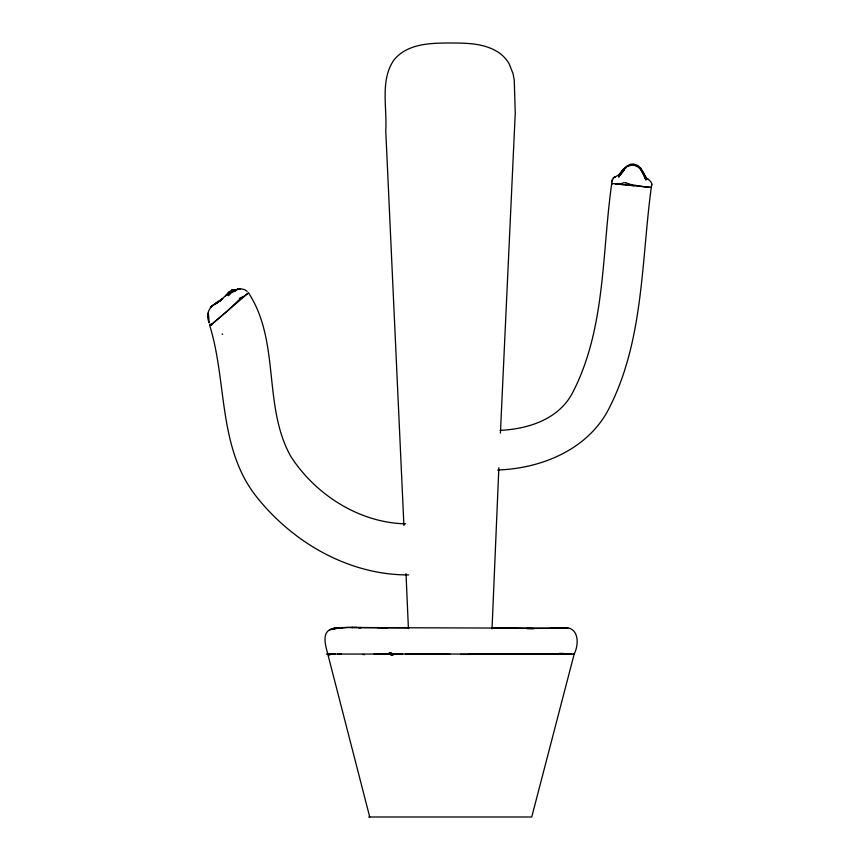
<?xml version="1.0" encoding="UTF-8"?>
<svg xmlns="http://www.w3.org/2000/svg" width="860" height="860" viewBox="0 0 860 860"><rect width="100%" height="100%" fill="white"/><g stroke="black" fill="none" stroke-linecap="round" stroke-linejoin="round"><path stroke-width="1.29" d="M492.027 628.843L498.854 467.743M651.493 186.459C653.611 179.987 644.312 179.063 643.506 173.172L645 175.87L641.216 169.087L637.937 165.486L633.594 164.002L630.09 164.271L626.37 166.539L618.458 175.118L613.083 178.041L611.793 182.492M651.665 185.072L651.729 183.814M500.412 433.096L515.258 112.993L514.248 80.044L513.033 73.638L509.227 63.984A33.916 33.916 0 0 0 500.38 53.739C486.05 43.129 467.324 43.054 450.264 43C430.709 43.022 407.317 43.441 393.869 60.06C379.883 80.571 387.247 107.618 385.753 130.666L403.91 525.449M208.475 318.017L208.335 313.137L209.152 322.952C204.078 310.008 212.936 304.3 222.729 298.678L219.612 301.183L221.117 300.011M612.632 183.588L611.75 183.492C601.667 253.818 605.881 330.38 571.534 394.729C557.172 419.841 527.46 429.054 500.219 430.376M611.89 181.095L612.083 179.858M629.832 165.518C639.001 162.895 643.269 173.225 645.989 179.858L644.807 177.429L645.892 179.88C642.549 162.303 626.112 159.132 618.609 177.117L624.166 169.893M620.232 175.01L624.102 169.968M230.007 293.443L228.158 295.636L231.308 292.196L235.962 290.25L231.834 292.615M623.898 169.603L624.887 168.442M625.091 168.807L626.08 167.797M211.248 306.461L219.816 301.054L231.351 290.379L241.445 288.895L244.81 289.723L247.218 291.379M622.339 171.108L619.372 174.311M228.04 293.314L225.46 295.969L229.975 291.325M211.023 306.687L210.356 307.321L213.581 305.02M229.416 294.185L228.104 295.324L230.845 293.271M231.319 292.196L230.641 292.776L232.006 291.723M214.054 322.36L212.312 323.833M225.03 312.954L226.922 311.341M214.366 322.091L224.073 313.782M227.868 310.524L239.402 299.506L248.121 293.174M212.065 324.069L211.345 324.671M219.73 301.086L215.043 304.139M217.494 302.591L215.172 304.053M239.402 298.366L240.262 297.915M627.983 166.335L628.918 165.851M243.509 296.56L241.101 297.549M235.296 290.476L236.79 289.971M235.167 290.497L234.361 290.755L235.941 290.271M332.175 628.843L347.462 627.456L409.166 627.811M550.357 628.133L554.12 628.251L358.33 627.596L361.211 627.606C351.46 627.499 341.549 626.962 331.917 628.8C321.027 632.121 325.789 646.268 327.767 654.03L369.725 817M211.108 324.51L210.141 324.521M334.948 628.198L338.173 627.897L329.595 629.757L338.023 628.09M339.302 627.875L342.731 627.563M210.41 325.166L209.819 325.069M560.612 628.219C577.619 624.07 580.274 641.764 574.19 654.041L531.727 817L368.789 817M497.768 470.012C540.822 468.485 586.273 450.253 607.773 410.833C643.861 342.527 641.195 262.096 651.278 187.448L611.729 183.492M342.753 627.606L338.894 627.843L342.387 627.639M559.15 628.251L567.74 628.165M559.258 628.241L567.632 628.165L526.61 628.488L533.866 628.574L492.038 627.66M555.754 628.004L551.335 628.187L564.031 627.95M567.837 654.019L566.202 654.041M567.095 654.019L548.465 654.019M567.632 654.019L568.342 654.008M352.675 627.488L351.482 627.51L356.803 627.413M573.276 654.041L574.179 654.041L326.392 654.051M328.928 654.019L327.789 654.03L333.433 654.041M568.148 654.008L571.62 654.008M340.119 654.03L341.506 654.019L337.625 654.062M555.818 627.983L559.58 627.95L555.399 627.983M329.896 654.008L330.466 653.998M511.281 654.019L468.528 654.019M405.554 654.062L438.041 654.019M511.033 654.019L516.398 654.008M550.54 654.008L518.913 654.008M568.643 653.998L570.395 654.008M374.046 654.03L381.582 654.019M381.431 654.019L384.14 654.019M383.979 654.019L386.731 654.019M402.706 654.062L389.171 654.03M386.559 654.019L389.344 654.03M555.495 654.019L558.484 654.03M521.085 654.008L523.471 654.019M335.4 654.062L333.476 654.041M331.057 654.008L331.777 654.019M387.666 627.8L377.465 627.617M408.672 574.932C349.633 575.168 293.84 543.23 257.452 497.94C217.709 449.038 227.33 382.711 209.851 325.962L248.508 292.862C280.381 341.495 262.708 405.726 290.594 456.069C315.212 494.597 359.233 522.837 405.597 523.837M643.667 186.674L631.734 184.728M650.676 187.394L651.342 187.448L650.225 187.351M620.974 184.405L623.5 184.653M634.218 185.738L631.552 185.47M624.822 184.792L630.229 185.341M649.708 187.297L644.162 186.727M612.406 183.556L611.825 183.502M615.459 183.868L619.727 184.083L624.016 182.664A11.621 6.364 77 0 1 625.725 182.879M630.799 184.524L629.391 184.104M625.714 182.664L628.198 183.653M646.462 177.934L645 175.795M641.248 170.43L641.958 171.667M642.001 171.753L644.753 177.418M406.017 573.674L408.414 628.596M208.303 315.491L208.335 316.351M516.021 653.686A111.961 6.869 -2.4 0 1 523.643 653.697M471.065 654.395A128.097 2.849 0.1 0 1 460.508 654.406M450.027 654.234A125.925 2.215 0 0 1 436.665 654.224M393.869 653.686A118.551 0.656 -0.3 0 1 384.388 653.718M391.461 652.761A114.573 5.01 2.5 0 1 389.118 652.611M390.945 655.352A108.188 3.365 -2 0 1 391.859 655.309M392.224 655.255A102.845 3.182 -2.7 0 1 393.041 655.212M329.702 655.159A143.835 7.149 -7.4 0 1 328.595 654.997M364.522 654.654A101.48 3.956 4.1 0 1 362.812 654.471M559.161 653.385A123.195 4.44 -3.1 0 1 563.321 653.471M631.734 184.685A4.461 0.785 11.7 0 1 630.864 184.492M629.036 184.169A8.353 2.01 12.2 0 1 627.8 183.685M211.893 323.392A23.37 3.139 -63 0 1 210.721 324.5M222.041 333.97A49.719 0.666 35.1 0 1 222.643 334.379M210.055 324.682A34.895 3.257 43.8 0 1 210.367 324.736M211.969 324.747A20.898 4.053 -67.1 0 1 211.033 324.682M209.442 308.482L209.442 308.482M624.382 168.614L620.307 173.408L624.382 168.667M229.33 291.97L228.04 293.26L229.33 291.97M613.524 177.74L615.276 176.956L613.556 177.73M627.832 165.969L626.865 166.614L628.789 165.496L627.821 165.969M235.339 290.443L233.812 291.314L235.339 290.443M237.79 289.175L237.016 289.39L240.037 288.895L237.79 289.175M232.856 289.874L232.103 290.078L234.479 289.648L232.093 290.078L234.479 289.648L232.877 289.874M334.69 628.262L331.842 628.8L334.69 628.262M647.87 179.364L647.129 178.676L647.87 179.364M641.227 169.119L640.42 167.936L641.227 169.119"/></g></svg>
